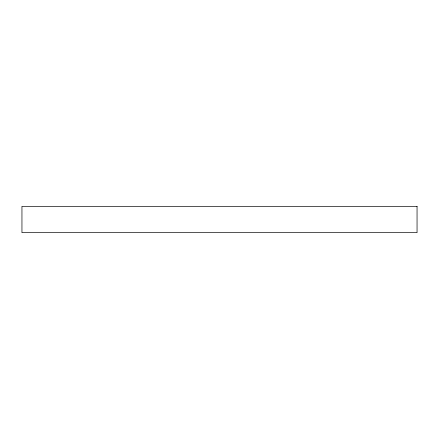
<?xml version="1.0" encoding="UTF-8"?>
<svg xmlns="http://www.w3.org/2000/svg" width="439" height="439" viewBox="0 0 439 439"><rect width="100%" height="100%" fill="white"/><g stroke="black" fill="none" stroke-linecap="round" stroke-linejoin="round"><path stroke-width="0.66" d="M417.05 206.33L21.95 206.33L21.95 232.67L417.05 232.67L417.05 206.33"/></g></svg>
